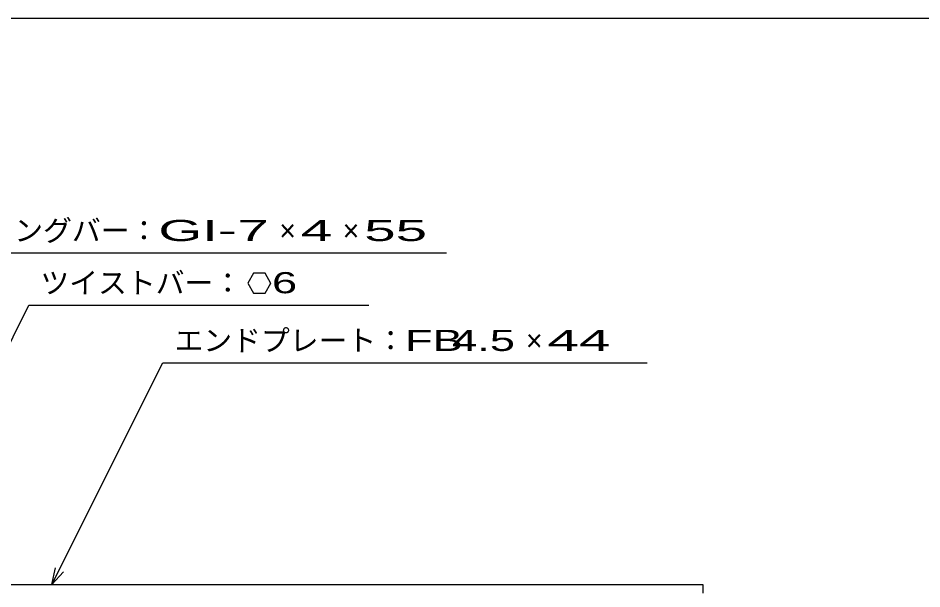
# Model space of a CAD drawing. Units: millimetres, scale not verified. Extents: x -1092 to 1039, y -770 to 632.
# Drawn here: x -606.4 to -135.9, y 334.8 to 632.1 of the extents above; entities that cross this region are included whole.
import ezdxf
from ezdxf.enums import TextEntityAlignment as Align

# ---------------------------------------------------------------- set-up
doc = ezdxf.new("R2010")
doc.units = ezdxf.units.MM
doc.header["$LTSCALE"] = 6
for name, color, linetype, lineweight in [('0_2', 150, 'Continuous', 25), ('16', 3, 'Continuous', 25), ('22', 4, 'Continuous', 25)]:
    doc.layers.add(name, color=color, linetype=linetype, lineweight=lineweight)
doc.styles.add('ベクトル', font='')
doc.styles.get('ベクトル').set_extended_font_data('ベクトル')

msp = doc.modelspace()

# ---------------------------------------------------------------- linework, layer by layer
at = {"layer": '0_2'}
msp.add_line((-1037.4, 632.1), (1038.6, 632.1), dxfattribs=at)
at = {"layer": '16'}
for p, q in [((-857, 337), (-250, 337)), ((-250, 337), (-250, 332.5))]:
    msp.add_line(p, q, dxfattribs=at)
at = {"layer": '22'}
for p, q in [((-659.4, 509.75), (-383.4, 509.75)), ((-483.775, 499.159), (-486.775, 493.963)), ((-477.775, 499.159), (-483.775, 499.159)), ((-474.775, 493.9), (-477.775, 499.159)), ((-486.775, 493.963), (-483.775, 488.767)), ((-477.775, 488.767), (-474.775, 493.963)), ((-483.775, 488.767), (-477.775, 488.767)), ((-694.65, 294.75), (-600.775, 482.5)), ((-600.775, 482.5), (-423.775, 482.5)), ((-588.75, 337), (-531, 452.5)), ((-531, 452.5), (-279, 452.5)), ((-588.75, 337), (-586.95, 345.76)), ((-588.75, 337), (-582.75, 343.6))]:
    msp.add_line(p, q, dxfattribs=at)

# ---------------------------------------------------------------- texts
at = {"layer": '22', "color": 2, "style": 'ベクトル'}
for s, p in [('ベアリングバー：', (-653.4, 521.45)), ('×', (-470.4, 521.45)), ('×', (-437.4, 521.45)), ('ツイストバー：', (-594.775, 494.2)), ('エンドプレート：', (-525, 464.2)), ('×', (-342, 464.2))]:
    msp.add_text(s, height=11, dxfattribs=at).set_placement(p, align=Align.MIDDLE_LEFT)
for s, width, p in [('GI-', 2, (-533.4, 521.45)), (' 7 ', 2, (-500.4, 521.45)), (' 4 ', 2, (-467.4, 521.45)), (' 55 ', 2, (-434.4, 521.45)), (' 6', 1.6, (-480.775, 494.263)), ('FB', 1.6, (-405, 464.2)), (' 4.5 ', 1.6, (-387, 464.2)), (' 44 ', 2, (-339, 464.2))]:
    msp.add_text(s, height=11, dxfattribs=dict(at, width=width)).set_placement(p, align=Align.MIDDLE_LEFT)

doc.saveas('drawing.dxf')
